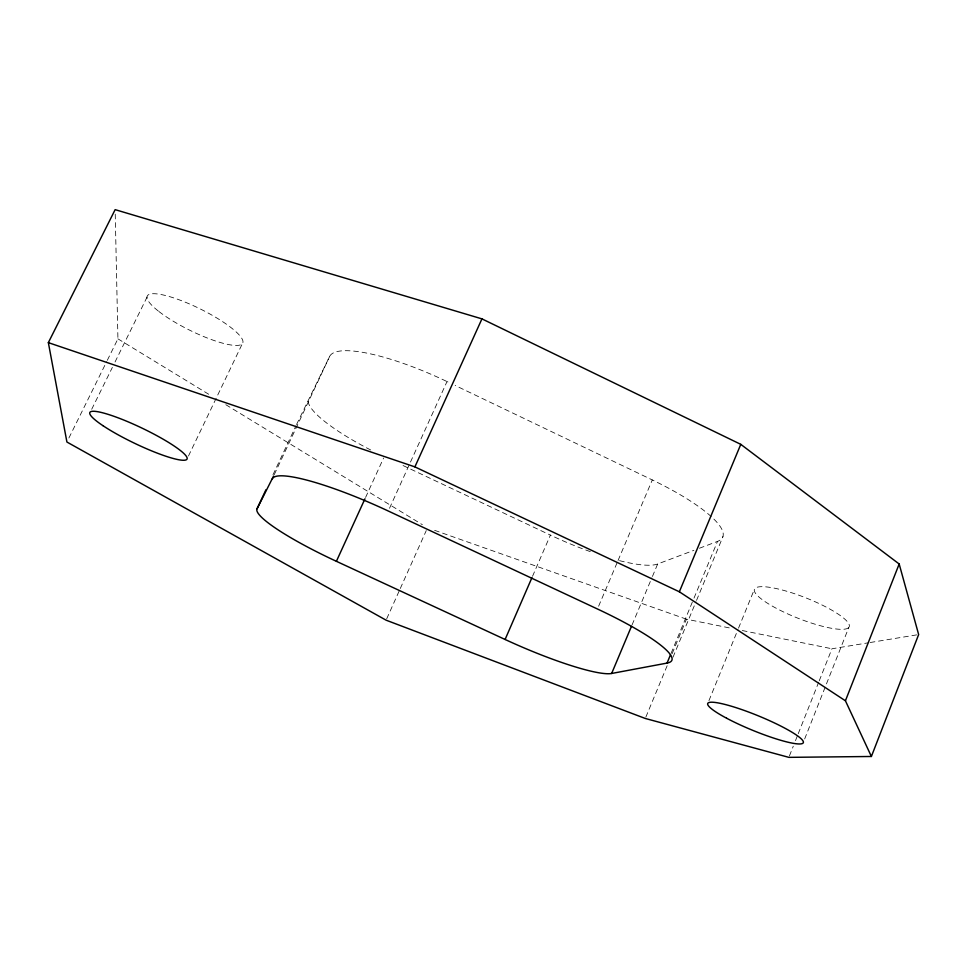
<?xml version="1.0" encoding="UTF-8"?>
<svg xmlns="http://www.w3.org/2000/svg" width="967" height="967" viewBox="0 0 967 967"><rect width="100%" height="100%" fill="white"/><g stroke="black" fill="none" stroke-linecap="round" stroke-linejoin="round"><path stroke-width="0.73" stroke-dasharray="4.83 3.63" d="M789.41 755.964L793.278 746.21M795.49 740.649L797.702 735.077M798.246 733.687L818.686 682.182M819.242 680.792L831.946 648.772L868.68 642.753M804.665 738.945L848.821 627.414A50.961 10.915 21.6 0 0 784.43 590.595A50.961 10.915 21.6 0 0 772.149 606.019A50.961 10.915 21.6 0 0 848.821 627.414M708.944 700.64L737.966 629.529M738.534 628.139L754.465 589.108M645.859 717.091L667.581 664.692M672.15 653.656L686.449 619.182L732.007 628.441M672.996 657.234L695.974 601.752M696.554 600.362L722.99 536.552M671.062 653.402L693.424 599.48M694.004 598.102L717.502 541.411A107.917 25.505 23 0 0 652.302 479.934L455.167 385.458M632.043 624.96L651.843 577.855M652.435 576.465L657.669 563.991L693.847 550.344M598.621 606.224L617.49 561.815M618.082 560.425L652.302 479.934M532.527 576.296L550.404 535.102L400.58 464.365M386.703 618.795L399.685 589.846M400.302 588.468L426.266 530.569M389.508 508.291L447.008 381.554L449.728 382.847M365.599 497.425L383.609 458.007M272.972 474.809L295.914 425.891M296.543 424.525L329.687 356.364A109.271 26.23 24.6 0 1 447.008 381.554M274.229 474.676L329.687 356.364M188.48 456.013L242.826 342.693M68.899 438.003L106.66 361.622M107.325 360.28L117.926 338.837L115.242 214.154M91.708 409.271L112.365 367.4M115.037 361.996L147.02 297.159M699.419 548.241L717.502 541.411M870.155 642.511L918.65 634.557M742.293 630.532L831.946 648.772M434.618 530.327L686.449 619.182M117.926 338.837L210.407 395.298M225.831 404.702L422.361 524.682M657.669 563.991A96.773 20.585 23.3 0 1 617.949 560.256M590.317 551.637A96.773 20.585 23.3 0 1 550.404 535.102M370.687 449.981A97.993 21.081 24.6 0 1 308.654 398.706M158.939 311.531A53.185 11.858 26.3 0 0 240.408 344.905A53.185 11.858 26.3 0 0 185.591 302.32A53.185 11.858 26.3 0 0 158.939 311.531"/><path stroke-width="1.45" d="M871.388 756.484L918.65 634.557L899.177 563.991L740.782 444.349L481.941 318.868L115.146 209.646L48.35 342.632L66.916 442.028L386.087 620.173L645.279 718.469L788.854 757.354L871.388 756.484L845.424 700.785L679.354 591.792L414.891 466.88L48.35 342.632M845.424 700.785L899.177 563.991M265.973 489.749L257.053 508.775A99.238 14.976 24.4 0 0 336.395 561.307L505.1 639.477A97.993 14.626 23.5 0 0 611.652 673.467L667.049 663.084L670.494 654.78M679.354 591.792L740.782 444.349M611.652 673.467L631.463 626.35M505.1 639.477L531.935 577.674M414.891 466.88L481.941 318.868M336.395 561.307L364.97 498.791M257.053 508.775L273.588 476.042M272.319 478.762A110.818 18.699 24.4 0 1 388.263 511.011L597.437 608.992A109.428 18.18 23.2 0 1 667.049 663.084M726.628 718.227A51.626 7.76 22.3 0 0 803.009 743.127A51.626 7.76 22.3 0 0 736.951 707.953A51.626 7.76 22.3 0 0 726.628 718.227M102.877 425.625A53.91 8.449 25.6 0 0 185.12 460.147A53.91 8.449 25.6 0 0 127.378 421.527A53.91 8.449 25.6 0 0 102.877 425.625"/></g></svg>
